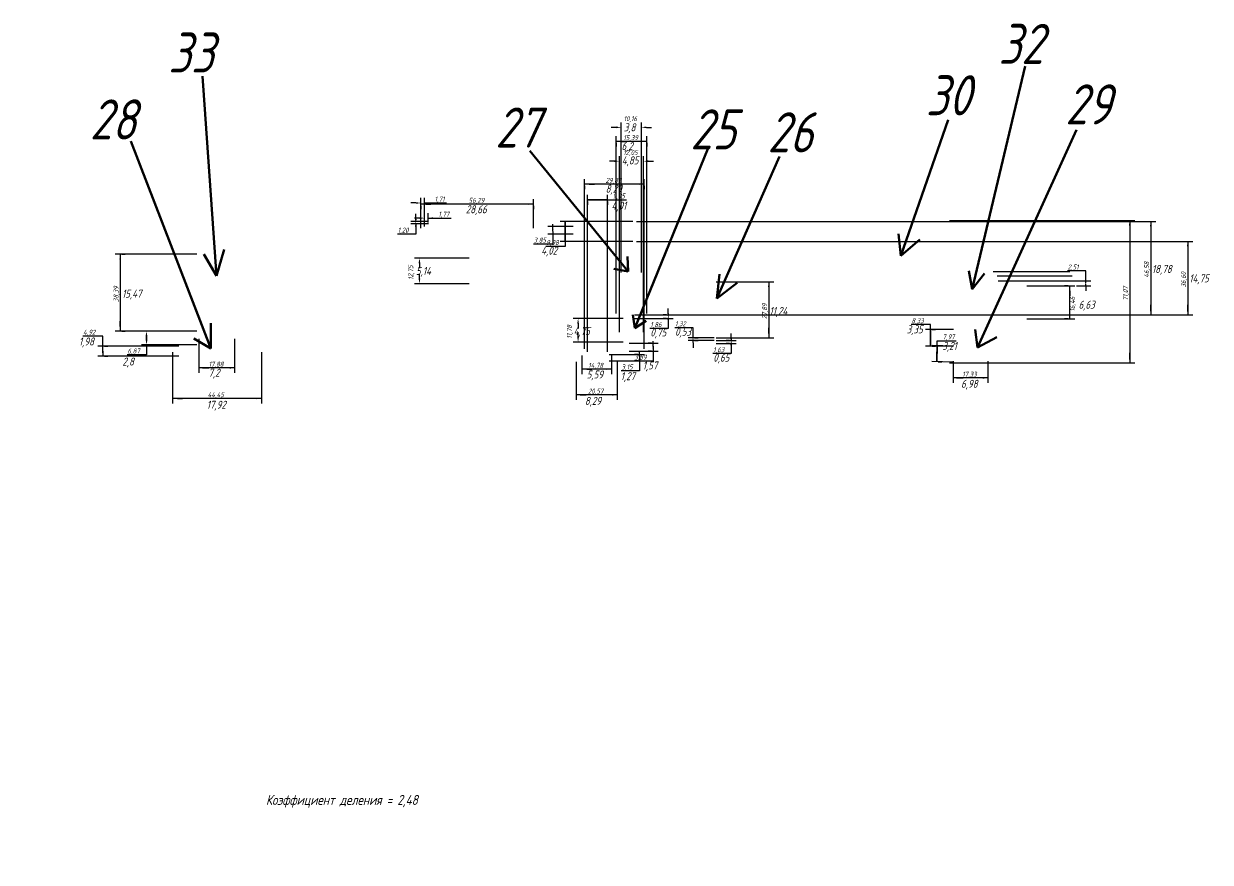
# Model space of a CAD drawing. Extents: x 0 to 593, y 0 to 419.
import ezdxf

# ---------------------------------------------------------------- set-up
doc = ezdxf.new("R2010")
doc.units = 0
doc.layers.get('0').update_dxf_attribs({"linetype": 'CONTINUOUS'})
doc.layers.get('DEFPOINTS').update_dxf_attribs({"linetype": 'CONTINUOUS'})
doc.layers.add('Слой1', color=1, linetype='CONTINUOUS', lineweight=50)
doc.layers.add('Слой2', color=82, linetype='CONTINUOUS', lineweight=50)
doc.styles.add('GOST', font='Gost.shx', dxfattribs={"oblique": 15})
doc.dimstyles.new('GOST', dxfattribs={"dimtxt": 2.5, "dimasz": 2.5, "dimexe": 2.5, "dimexo": 0.868, "dimgap": 0.1, "dimtad": 1, "dimzin": 0, "dimdsep": 46, "dimtxsty": 'GOST', "dimcen": 0.09, "dimadec": 0, "dimazin": 0, "dimtfac": 1, "dimtdec": 4, "dimtofl": 0, "dimtmove": 0, "dimatfit": 3, "dimfxl": 1, "dimtolj": 1, "dimtzin": 0, "dimlwd": -1, "dimlwe": -1, "dimarcsym": 0})

# ---------------------------------------------------------------- blocks, each defined once
blk = doc.blocks.new('_CLOSEDFILLED')
at = {"color": 0, "lineweight": -2}
blk.add_line((-1, 0), (-2, 0), dxfattribs=at)
blk.add_solid([(-1, 0.17), (0, 0), (-1, 0.17), (-1, -0.17)], dxfattribs=at)
blk = doc.blocks.new('sgCLOSEDFILEDLINE')
at = {"color": 0}
blk.add_line((0, -0.33), (0, -1), dxfattribs=at)
blk = doc.blocks.new('*D6')
at = {"color": 0}
for p, q in [((275.98, 249.89), (275.98, 230.93)), ((296.55, 249.89), (296.55, 230.93)), ((296.55, 233.43), (275.98, 233.43)), ((275.98, 233.43), (275.98, 233.43))]:
    blk.add_line(p, q, dxfattribs=at)
at = {"layer": 'DEFPOINTS', "color": 0}
for p in [(275.98, 250.76), (296.55, 250.76)]:
    blk.add_point(p, dxfattribs=at)
at = {"color": 0, "xscale": 2.5, "yscale": 2.5, "zscale": 2.5, "rotation": 180}
blk.add_blockref('_CLOSEDFILLED', (275.98, 233.43), dxfattribs=at)
at = {"color": 0, "xscale": 2.5, "yscale": 2.5, "zscale": 2.5}
for name, p in [('sgCLOSEDFILEDLINE', (275.98, 233.43)), ('_CLOSEDFILLED', (296.55, 233.43)), ('sgCLOSEDFILEDLINE', (296.55, 233.43))]:
    blk.add_blockref(name, p, dxfattribs=at)
at = {"color": 0, "style": 'GOST', "oblique": 15}
blk.add_text('20,57', height=2.5, dxfattribs=at).set_placement((281.93, 234.02))
blk = doc.blocks.new('*D7')
at = {"color": 0}
for p, q in [((292.44, 253.56), (310.15, 253.56)), ((292.44, 250.41), (310.15, 250.41)), ((307.65, 253.56), (307.65, 253.56)), ((307.65, 250.41), (307.65, 245.41)), ((307.65, 250.41), (307.65, 250.41)), ((307.65, 245.41), (298.5, 245.41))]:
    blk.add_line(p, q, dxfattribs=at)
at = {"layer": 'DEFPOINTS', "color": 0}
for p in [(291.58, 253.56), (291.58, 250.41)]:
    blk.add_point(p, dxfattribs=at)
at = {"color": 0, "xscale": 2.5, "yscale": 2.5, "zscale": 2.5}
for name, p, rotation in [('_CLOSEDFILLED', (307.65, 250.41), 270), ('sgCLOSEDFILEDLINE', (307.65, 253.56), 270), ('sgCLOSEDFILEDLINE', (307.65, 250.41), 270), ('_CLOSEDFILLED', (307.65, 253.56), 90)]:
    blk.add_blockref(name, p, dxfattribs=dict(at, rotation=rotation))
at = {"color": 0, "style": 'GOST', "oblique": 15}
blk.add_text('3,15', height=2.5, dxfattribs=at).set_placement((298.63, 246.1))
blk = doc.blocks.new('*D9')
at = {"color": 0}
for p, q in [((278.85, 253.02), (278.85, 243.82)), ((293.63, 253.02), (293.63, 243.82)), ((293.63, 246.32), (278.85, 246.32)), ((278.85, 246.32), (278.85, 246.32))]:
    blk.add_line(p, q, dxfattribs=at)
at = {"layer": 'DEFPOINTS', "color": 0}
for p in [(278.85, 253.89), (293.63, 253.89)]:
    blk.add_point(p, dxfattribs=at)
at = {"color": 0, "xscale": 2.5, "yscale": 2.5, "zscale": 2.5, "rotation": 180}
blk.add_blockref('_CLOSEDFILLED', (278.85, 246.32), dxfattribs=at)
at = {"color": 0, "xscale": 2.5, "yscale": 2.5, "zscale": 2.5}
for name, p in [('sgCLOSEDFILEDLINE', (278.85, 246.32)), ('_CLOSEDFILLED', (293.63, 246.32)), ('sgCLOSEDFILEDLINE', (293.63, 246.32))]:
    blk.add_blockref(name, p, dxfattribs=at)
at = {"color": 0, "style": 'GOST', "oblique": 15}
blk.add_text('14,78', height=2.5, dxfattribs=at).set_placement((282.03, 246.91))
blk = doc.blocks.new('*D10')
at = {"color": 0}
for p, q in [((281.64, 254.89), (281.64, 333.31)), ((291.59, 254.89), (291.59, 333.31)), ((291.59, 330.81), (281.64, 330.81)), ((281.64, 330.81), (291.59, 330.81)), ((291.59, 330.81), (301.1, 330.81))]:
    blk.add_line(p, q, dxfattribs=at)
at = {"layer": 'DEFPOINTS', "color": 0}
for p in [(281.64, 254.02), (291.59, 254.02)]:
    blk.add_point(p, dxfattribs=at)
at = {"color": 0, "xscale": 2.5, "yscale": 2.5, "zscale": 2.5, "rotation": 180}
blk.add_blockref('_CLOSEDFILLED', (281.64, 330.81), dxfattribs=at)
at = {"color": 0, "xscale": 2.5, "yscale": 2.5, "zscale": 2.5}
for name, p in [('sgCLOSEDFILEDLINE', (281.64, 330.81)), ('_CLOSEDFILLED', (291.59, 330.81)), ('sgCLOSEDFILEDLINE', (291.59, 330.81))]:
    blk.add_blockref(name, p, dxfattribs=at)
at = {"color": 0, "style": 'GOST', "oblique": 15}
blk.add_text('9,95', height=2.5, dxfattribs=at).set_placement((294.19, 331.5))
blk = doc.blocks.new('*D12')
at = {"color": 0}
for p, q in [((280.1, 256.4), (280.1, 341.18)), ((309.98, 338.68), (280.1, 338.68)), ((280.1, 338.68), (280.1, 338.68)), ((309.98, 256.4), (309.98, 341.18))]:
    blk.add_line(p, q, dxfattribs=at)
at = {"layer": 'DEFPOINTS', "color": 0}
for p in [(280.1, 255.53), (309.98, 255.53)]:
    blk.add_point(p, dxfattribs=at)
at = {"color": 0, "xscale": 2.5, "yscale": 2.5, "zscale": 2.5, "rotation": 180}
blk.add_blockref('_CLOSEDFILLED', (280.1, 338.68), dxfattribs=at)
at = {"color": 0, "xscale": 2.5, "yscale": 2.5, "zscale": 2.5}
for name, p in [('_CLOSEDFILLED', (309.98, 338.68)), ('sgCLOSEDFILEDLINE', (280.1, 338.68)), ('sgCLOSEDFILEDLINE', (309.98, 338.68))]:
    blk.add_blockref(name, p, dxfattribs=at)
at = {"color": 0, "style": 'GOST', "oblique": 15}
blk.add_text('29,88', height=2.5, dxfattribs=at).set_placement((290.7, 339.27))
blk = doc.blocks.new('*D13')
at = {"color": 0}
for p, q in [((302.52, 259.19), (317, 259.19)), ((302.52, 255.3), (317, 255.3)), ((314.5, 259.19), (314.5, 259.19)), ((314.5, 255.3), (314.5, 250.3)), ((314.5, 255.3), (314.5, 255.3)), ((314.5, 250.3), (304.84, 250.3))]:
    blk.add_line(p, q, dxfattribs=at)
at = {"layer": 'DEFPOINTS', "color": 0}
for p in [(301.65, 259.19), (301.65, 255.3)]:
    blk.add_point(p, dxfattribs=at)
at = {"color": 0, "xscale": 2.5, "yscale": 2.5, "zscale": 2.5}
for name, p, rotation in [('sgCLOSEDFILEDLINE', (314.5, 259.19), 270), ('sgCLOSEDFILEDLINE', (314.5, 255.3), 270), ('_CLOSEDFILLED', (314.5, 255.3), 270), ('_CLOSEDFILLED', (314.5, 259.19), 90)]:
    blk.add_blockref(name, p, dxfattribs=dict(at, rotation=rotation))
at = {"color": 0, "style": 'GOST', "oblique": 15}
blk.add_text('3,89', height=2.5, dxfattribs=at).set_placement((304.97, 250.99))
blk = doc.blocks.new('*D14')
at = {"color": 0}
for p, q in [((297.58, 264.65), (297.58, 352.61)), ((297.58, 350.11), (297.58, 350.11)), ((309.63, 264.65), (309.63, 352.61)), ((309.63, 350.11), (309.63, 350.11))]:
    blk.add_line(p, q, dxfattribs=at)
at = {"layer": 'DEFPOINTS', "color": 0}
for p in [(297.58, 263.78), (309.63, 263.78)]:
    blk.add_point(p, dxfattribs=at)
at = {"color": 0, "xscale": 2.5, "yscale": 2.5, "zscale": 2.5}
blk.add_blockref('_CLOSEDFILLED', (297.58, 350.11), dxfattribs=at)
at = {"color": 0, "xscale": 2.5, "yscale": 2.5, "zscale": 2.5, "rotation": 180}
for name, p in [('sgCLOSEDFILEDLINE', (297.58, 350.11)), ('sgCLOSEDFILEDLINE', (309.63, 350.11)), ('_CLOSEDFILLED', (309.63, 350.11))]:
    blk.add_blockref(name, p, dxfattribs=at)
at = {"color": 0, "style": 'GOST', "oblique": 15}
blk.add_text('12,05', height=2.5, dxfattribs=at).set_placement((299.52, 353.2))
blk = doc.blocks.new('*D15')
at = {"color": 0}
for p, q in [((305.21, 273.42), (324.51, 273.42)), ((322.01, 273.42), (322.01, 273.42)), ((305.21, 271.56), (324.51, 271.56)), ((322.01, 271.56), (322.01, 266.56)), ((322.01, 271.56), (322.01, 271.56)), ((322.01, 266.56), (312.86, 266.56))]:
    blk.add_line(p, q, dxfattribs=at)
at = {"layer": 'DEFPOINTS', "color": 0}
for p in [(304.35, 273.42), (304.35, 271.56)]:
    blk.add_point(p, dxfattribs=at)
at = {"color": 0, "xscale": 2.5, "yscale": 2.5, "zscale": 2.5}
for name, p, rotation in [('sgCLOSEDFILEDLINE', (322.01, 273.42), 270), ('_CLOSEDFILLED', (322.01, 271.56), 270), ('_CLOSEDFILLED', (322.01, 273.42), 90), ('sgCLOSEDFILEDLINE', (322.01, 271.56), 270)]:
    blk.add_blockref(name, p, dxfattribs=dict(at, rotation=rotation))
at = {"color": 0, "style": 'GOST', "oblique": 15}
blk.add_text('1,86', height=2.5, dxfattribs=at).set_placement((312.99, 267.25))
blk = doc.blocks.new('*D16')
at = {"color": 0}
for p, q in [((295.95, 274.06), (295.95, 362.52)), ((311.34, 274.06), (311.34, 362.52)), ((311.34, 360.02), (295.95, 360.02)), ((295.95, 360.02), (295.95, 360.02))]:
    blk.add_line(p, q, dxfattribs=at)
at = {"layer": 'DEFPOINTS', "color": 0}
for p in [(295.95, 273.19), (311.34, 273.19)]:
    blk.add_point(p, dxfattribs=at)
at = {"color": 0, "xscale": 2.5, "yscale": 2.5, "zscale": 2.5, "rotation": 180}
blk.add_blockref('_CLOSEDFILLED', (295.95, 360.02), dxfattribs=at)
at = {"color": 0, "xscale": 2.5, "yscale": 2.5, "zscale": 2.5}
for name, p in [('sgCLOSEDFILEDLINE', (295.95, 360.02)), ('_CLOSEDFILLED', (311.34, 360.02)), ('sgCLOSEDFILEDLINE', (311.34, 360.02))]:
    blk.add_blockref(name, p, dxfattribs=at)
at = {"color": 0, "style": 'GOST', "oblique": 15}
blk.add_text('15,39', height=2.5, dxfattribs=at).set_placement((299.55, 360.61))
blk = doc.blocks.new('*D17')
at = {"color": 0}
for p, q in [((462.57, 320.42), (555.04, 320.42)), ((552.54, 320.42), (552.54, 249.36)), ((462.57, 249.36), (555.04, 249.36)), ((552.54, 249.36), (552.54, 249.36))]:
    blk.add_line(p, q, dxfattribs=at)
at = {"layer": 'DEFPOINTS', "color": 0}
for p in [(461.7, 320.42), (461.7, 249.36)]:
    blk.add_point(p, dxfattribs=at)
at = {"color": 0, "xscale": 2.5, "yscale": 2.5, "zscale": 2.5}
for name, p, rotation in [('_CLOSEDFILLED', (552.54, 320.42), 90), ('sgCLOSEDFILEDLINE', (552.54, 320.42), 90), ('_CLOSEDFILLED', (552.54, 249.36), -90), ('sgCLOSEDFILEDLINE', (552.54, 249.36), 90)]:
    blk.add_blockref(name, p, dxfattribs=dict(at, rotation=rotation))
at = {"color": 0, "style": 'GOST', "oblique": 15}
blk.add_text('71,07', height=2.5, rotation=90, dxfattribs=at).set_placement((551.69, 280.45))
blk = doc.blocks.new('*D19')
at = {"color": 0}
for p, q in [((299.48, 271.52), (274.45, 271.52)), ((276.95, 271.52), (276.95, 271.52)), ((299.48, 259.74), (274.45, 259.74)), ((276.95, 259.74), (276.95, 259.74))]:
    blk.add_line(p, q, dxfattribs=at)
at = {"layer": 'DEFPOINTS', "color": 0}
for p in [(300.34, 271.52), (300.34, 259.74)]:
    blk.add_point(p, dxfattribs=at)
at = {"color": 0, "xscale": 2.5, "yscale": 2.5, "zscale": 2.5}
for name, p, rotation in [('sgCLOSEDFILEDLINE', (276.95, 271.52), 270), ('_CLOSEDFILLED', (276.95, 271.52), 90), ('_CLOSEDFILLED', (276.95, 259.74), 270), ('sgCLOSEDFILEDLINE', (276.95, 259.74), 270)]:
    blk.add_blockref(name, p, dxfattribs=dict(at, rotation=rotation))
at = {"color": 0, "style": 'GOST', "oblique": 15}
blk.add_text('11,78', height=2.5, rotation=90, dxfattribs=at).set_placement((273.86, 261.44))
blk = doc.blocks.new('*D20')
at = {"color": 0}
for p, q in [((298.45, 294.44), (298.45, 369.51)), ((308.61, 294.44), (308.61, 369.51)), ((298.45, 367.01), (298.45, 367.01)), ((308.61, 367.01), (308.61, 367.01))]:
    blk.add_line(p, q, dxfattribs=at)
at = {"layer": 'DEFPOINTS', "color": 0}
for p in [(298.45, 293.57), (308.61, 293.57)]:
    blk.add_point(p, dxfattribs=at)
at = {"color": 0, "xscale": 2.5, "yscale": 2.5, "zscale": 2.5, "rotation": 180}
for name, p in [('sgCLOSEDFILEDLINE', (298.45, 367.01)), ('sgCLOSEDFILEDLINE', (308.61, 367.01)), ('_CLOSEDFILLED', (308.61, 367.01))]:
    blk.add_blockref(name, p, dxfattribs=at)
at = {"color": 0, "xscale": 2.5, "yscale": 2.5, "zscale": 2.5}
blk.add_blockref('_CLOSEDFILLED', (298.45, 367.01), dxfattribs=at)
at = {"color": 0, "style": 'GOST', "oblique": 15}
blk.add_text('10,16', height=2.5, dxfattribs=at).set_placement((299.7, 370.1))
blk = doc.blocks.new('*D22')
at = {"color": 0}
for p, q in [((306.08, 320), (565.57, 320)), ((563.07, 320), (563.07, 273.42)), ((306.08, 273.42), (565.57, 273.42)), ((563.07, 273.42), (563.07, 273.42))]:
    blk.add_line(p, q, dxfattribs=at)
at = {"layer": 'DEFPOINTS', "color": 0}
for p in [(305.21, 320), (305.21, 273.42)]:
    blk.add_point(p, dxfattribs=at)
at = {"color": 0, "xscale": 2.5, "yscale": 2.5, "zscale": 2.5}
for name, p, rotation in [('_CLOSEDFILLED', (563.07, 320), 90), ('sgCLOSEDFILEDLINE', (563.07, 320), 90), ('_CLOSEDFILLED', (563.07, 273.42), -90), ('sgCLOSEDFILEDLINE', (563.07, 273.42), 90)]:
    blk.add_blockref(name, p, dxfattribs=dict(at, rotation=rotation))
at = {"color": 0, "style": 'GOST', "oblique": 15}
blk.add_text('46,58', height=2.5, rotation=90, dxfattribs=at).set_placement((562.22, 291.89))
blk = doc.blocks.new('*D23')
at = {"color": 0}
for p, q in [((306.08, 310.02), (584.01, 310.02)), ((581.51, 310.02), (581.51, 273.42)), ((306.08, 273.42), (584.01, 273.42)), ((581.51, 273.42), (581.51, 273.42))]:
    blk.add_line(p, q, dxfattribs=at)
at = {"layer": 'DEFPOINTS', "color": 0}
for p in [(305.21, 310.02), (305.21, 273.42)]:
    blk.add_point(p, dxfattribs=at)
at = {"color": 0, "xscale": 2.5, "yscale": 2.5, "zscale": 2.5}
for name, p, rotation in [('_CLOSEDFILLED', (581.51, 310.02), 90), ('sgCLOSEDFILEDLINE', (581.51, 310.02), 90), ('_CLOSEDFILLED', (581.51, 273.42), -90), ('sgCLOSEDFILEDLINE', (581.51, 273.42), 90)]:
    blk.add_blockref(name, p, dxfattribs=dict(at, rotation=rotation))
at = {"color": 0, "style": 'GOST', "oblique": 15}
blk.add_text('36,60', height=2.5, rotation=90, dxfattribs=at).set_placement((580.66, 287.03))
blk = doc.blocks.new('*D25')
at = {"color": 0}
for p, q in [((345.88, 260.64), (355.95, 260.64)), ((345.88, 259.01), (355.95, 259.01)), ((353.45, 260.64), (353.45, 260.64)), ((353.45, 259.01), (353.45, 254.01)), ((353.45, 259.01), (353.45, 259.01)), ((353.45, 254.01), (344.3, 254.01))]:
    blk.add_line(p, q, dxfattribs=at)
at = {"layer": 'DEFPOINTS', "color": 0}
for p in [(345.01, 260.64), (345.01, 259.01)]:
    blk.add_point(p, dxfattribs=at)
at = {"color": 0, "xscale": 2.5, "yscale": 2.5, "zscale": 2.5}
for name, p, rotation in [('_CLOSEDFILLED', (353.45, 259.01), 270), ('sgCLOSEDFILEDLINE', (353.45, 260.64), 270), ('sgCLOSEDFILEDLINE', (353.45, 259.01), 270), ('_CLOSEDFILLED', (353.45, 260.64), 90)]:
    blk.add_blockref(name, p, dxfattribs=dict(at, rotation=rotation))
at = {"color": 0, "style": 'GOST', "oblique": 15}
blk.add_text('1,63', height=2.5, dxfattribs=at).set_placement((344.43, 254.7))
blk = doc.blocks.new('*D26')
at = {"color": 0}
for p, q in [((334.37, 266.96), (325.22, 266.96)), ((334.37, 261.96), (334.37, 266.96)), ((345.01, 261.96), (331.87, 261.96)), ((334.37, 261.96), (334.37, 261.96)), ((345.01, 260.64), (331.87, 260.64)), ((334.37, 260.64), (334.37, 260.64))]:
    blk.add_line(p, q, dxfattribs=at)
at = {"layer": 'DEFPOINTS', "color": 0}
for p in [(345.88, 261.96), (345.88, 260.64)]:
    blk.add_point(p, dxfattribs=at)
at = {"color": 0, "xscale": 2.5, "yscale": 2.5, "zscale": 2.5}
for name, p, rotation in [('_CLOSEDFILLED', (334.37, 260.64), -90), ('_CLOSEDFILLED', (334.37, 261.96), 90), ('sgCLOSEDFILEDLINE', (334.37, 261.96), 90), ('sgCLOSEDFILEDLINE', (334.37, 260.64), 90)]:
    blk.add_blockref(name, p, dxfattribs=dict(at, rotation=rotation))
at = {"color": 0, "style": 'GOST', "oblique": 15}
blk.add_text('1,32', height=2.5, dxfattribs=at).set_placement((325.35, 267.65))
blk = doc.blocks.new('*D27')
at = {"color": 0}
for p, q in [((345.88, 289.84), (374.75, 289.84)), ((372.25, 289.84), (372.25, 261.96)), ((345.88, 261.96), (374.75, 261.96)), ((372.25, 261.96), (372.25, 261.96))]:
    blk.add_line(p, q, dxfattribs=at)
at = {"layer": 'DEFPOINTS', "color": 0}
for p in [(345.01, 289.84), (345.01, 261.96)]:
    blk.add_point(p, dxfattribs=at)
at = {"color": 0, "xscale": 2.5, "yscale": 2.5, "zscale": 2.5}
for name, p, rotation in [('_CLOSEDFILLED', (372.25, 289.84), 90), ('sgCLOSEDFILEDLINE', (372.25, 289.84), 90), ('_CLOSEDFILLED', (372.25, 261.96), -90), ('sgCLOSEDFILEDLINE', (372.25, 261.96), 90)]:
    blk.add_blockref(name, p, dxfattribs=dict(at, rotation=rotation))
at = {"color": 0, "style": 'GOST', "oblique": 15}
blk.add_text('27,89', height=2.5, rotation=90, dxfattribs=at).set_placement((371.4, 271.2))
blk = doc.blocks.new('*D29')
at = {"color": 0}
for p, q in [((304.35, 320), (268.05, 320)), ((270.55, 310.02), (270.55, 320)), ((270.55, 320), (270.55, 310.02)), ((304.35, 310.02), (268.05, 310.02)), ((270.55, 310.02), (270.55, 307.52)), ((270.55, 307.52), (260.88, 307.52))]:
    blk.add_line(p, q, dxfattribs=at)
at = {"layer": 'DEFPOINTS', "color": 0}
for p in [(305.21, 320), (305.21, 310.02)]:
    blk.add_point(p, dxfattribs=at)
at = {"color": 0, "xscale": 2.5, "yscale": 2.5, "zscale": 2.5}
for name, p, rotation in [('sgCLOSEDFILEDLINE', (270.55, 320), 270), ('_CLOSEDFILLED', (270.55, 320), 90), ('_CLOSEDFILLED', (270.55, 310.02), 270), ('sgCLOSEDFILEDLINE', (270.55, 310.02), 270)]:
    blk.add_blockref(name, p, dxfattribs=dict(at, rotation=rotation))
at = {"color": 0, "style": 'GOST', "oblique": 15}
blk.add_text('9,98', height=2.5, dxfattribs=at).set_placement((261.01, 308.21))
blk = doc.blocks.new('*D31')
at = {"color": 0}
for p, q in [((222.53, 301.67), (195.2, 301.67)), ((197.7, 301.67), (197.7, 301.67)), ((222.53, 288.92), (195.2, 288.92)), ((197.7, 288.92), (197.7, 288.92))]:
    blk.add_line(p, q, dxfattribs=at)
at = {"layer": 'DEFPOINTS', "color": 0}
for p in [(223.4, 301.67), (223.4, 288.92)]:
    blk.add_point(p, dxfattribs=at)
at = {"color": 0, "xscale": 2.5, "yscale": 2.5, "zscale": 2.5}
for name, p, rotation in [('sgCLOSEDFILEDLINE', (197.7, 301.67), 270), ('_CLOSEDFILLED', (197.7, 301.67), 90), ('_CLOSEDFILLED', (197.7, 288.92), 270), ('sgCLOSEDFILEDLINE', (197.7, 288.92), 270)]:
    blk.add_blockref(name, p, dxfattribs=dict(at, rotation=rotation))
at = {"color": 0, "style": 'GOST', "oblique": 15}
blk.add_text('12,75', height=2.5, rotation=90, dxfattribs=at).set_placement((194.61, 290.85))
blk = doc.blocks.new('*D33')
at = {"color": 0}
for p, q in [((74.4, 254.75), (74.4, 229.16)), ((118.84, 254.75), (118.84, 229.16)), ((118.84, 231.66), (74.4, 231.66)), ((74.4, 231.66), (74.4, 231.66))]:
    blk.add_line(p, q, dxfattribs=at)
at = {"layer": 'DEFPOINTS', "color": 0}
for p in [(74.4, 255.62), (118.84, 255.62)]:
    blk.add_point(p, dxfattribs=at)
at = {"color": 0, "xscale": 2.5, "yscale": 2.5, "zscale": 2.5, "rotation": 180}
blk.add_blockref('_CLOSEDFILLED', (74.4, 231.66), dxfattribs=at)
at = {"color": 0, "xscale": 2.5, "yscale": 2.5, "zscale": 2.5}
for name, p in [('_CLOSEDFILLED', (118.84, 231.66)), ('sgCLOSEDFILEDLINE', (74.4, 231.66)), ('sgCLOSEDFILEDLINE', (118.84, 231.66))]:
    blk.add_blockref(name, p, dxfattribs=at)
at = {"color": 0, "style": 'GOST', "oblique": 15}
blk.add_text('44,45', height=2.5, dxfattribs=at).set_placement((91.91, 232.25))
blk = doc.blocks.new('*D34')
at = {"color": 0}
for p, q in [((39.45, 262.74), (29.54, 262.74)), ((39.45, 257.74), (39.45, 262.74)), ((77.55, 257.74), (36.95, 257.74)), ((39.45, 257.74), (39.45, 257.74)), ((77.55, 252.81), (36.95, 252.81)), ((39.45, 252.81), (39.45, 252.81))]:
    blk.add_line(p, q, dxfattribs=at)
at = {"layer": 'DEFPOINTS', "color": 0}
for p in [(78.42, 257.74), (78.42, 252.81)]:
    blk.add_point(p, dxfattribs=at)
at = {"color": 0, "xscale": 2.5, "yscale": 2.5, "zscale": 2.5}
for name, p, rotation in [('_CLOSEDFILLED', (39.45, 252.81), -90), ('_CLOSEDFILLED', (39.45, 257.74), 90), ('sgCLOSEDFILEDLINE', (39.45, 257.74), 90), ('sgCLOSEDFILEDLINE', (39.45, 252.81), 90)]:
    blk.add_blockref(name, p, dxfattribs=dict(at, rotation=rotation))
at = {"color": 0, "style": 'GOST', "oblique": 15}
blk.add_text('4,92', height=2.5, dxfattribs=at).set_placement((29.67, 263.43))
blk = doc.blocks.new('*D35')
at = {"color": 0}
for p, q in [((87.49, 261.4), (87.49, 244.38)), ((105.37, 261.4), (105.37, 244.38)), ((105.37, 246.88), (87.49, 246.88)), ((87.49, 246.88), (87.49, 246.88))]:
    blk.add_line(p, q, dxfattribs=at)
at = {"layer": 'DEFPOINTS', "color": 0}
for p in [(87.49, 262.27), (105.37, 262.27)]:
    blk.add_point(p, dxfattribs=at)
at = {"color": 0, "xscale": 2.5, "yscale": 2.5, "zscale": 2.5, "rotation": 180}
blk.add_blockref('_CLOSEDFILLED', (87.49, 246.88), dxfattribs=at)
at = {"color": 0, "xscale": 2.5, "yscale": 2.5, "zscale": 2.5}
for name, p in [('sgCLOSEDFILEDLINE', (87.49, 246.88)), ('_CLOSEDFILLED', (105.37, 246.88)), ('sgCLOSEDFILEDLINE', (105.37, 246.88))]:
    blk.add_blockref(name, p, dxfattribs=at)
at = {"color": 0, "style": 'GOST', "oblique": 15}
blk.add_text('17,88', height=2.5, dxfattribs=at).set_placement((92.34, 247.48))
blk = doc.blocks.new('*D36')
at = {"color": 0}
for p, q in [((86.49, 265.25), (58.85, 265.25)), ((61.35, 265.25), (61.35, 265.25)), ((86.49, 258.38), (58.85, 258.38)), ((61.35, 258.38), (61.35, 253.38)), ((61.35, 258.38), (61.35, 258.38)), ((61.35, 253.38), (51.69, 253.38))]:
    blk.add_line(p, q, dxfattribs=at)
at = {"layer": 'DEFPOINTS', "color": 0}
for p in [(87.36, 265.25), (87.36, 258.38)]:
    blk.add_point(p, dxfattribs=at)
at = {"color": 0, "xscale": 2.5, "yscale": 2.5, "zscale": 2.5}
for name, p, rotation in [('sgCLOSEDFILEDLINE', (61.35, 265.25), 270), ('_CLOSEDFILLED', (61.35, 265.25), 90), ('_CLOSEDFILLED', (61.35, 258.38), 270), ('sgCLOSEDFILEDLINE', (61.35, 258.38), 270)]:
    blk.add_blockref(name, p, dxfattribs=dict(at, rotation=rotation))
at = {"color": 0, "style": 'GOST', "oblique": 15}
blk.add_text('6,87', height=2.5, dxfattribs=at).set_placement((51.83, 254.07))
blk = doc.blocks.new('*D37')
at = {"color": 0}
for p, q in [((86.49, 303.64), (45.72, 303.64)), ((48.22, 303.64), (48.22, 265.25)), ((86.49, 265.25), (45.72, 265.25)), ((48.22, 265.25), (48.22, 265.25))]:
    blk.add_line(p, q, dxfattribs=at)
at = {"layer": 'DEFPOINTS', "color": 0}
for p in [(87.36, 303.64), (87.36, 265.25)]:
    blk.add_point(p, dxfattribs=at)
at = {"color": 0, "xscale": 2.5, "yscale": 2.5, "zscale": 2.5}
for name, p, rotation in [('_CLOSEDFILLED', (48.22, 303.64), 90), ('sgCLOSEDFILEDLINE', (48.22, 303.64), 90), ('_CLOSEDFILLED', (48.22, 265.25), -90), ('sgCLOSEDFILEDLINE', (48.22, 265.25), 90)]:
    blk.add_blockref(name, p, dxfattribs=dict(at, rotation=rotation))
at = {"color": 0, "style": 'GOST', "oblique": 15}
blk.add_text('38,39', height=2.5, rotation=90, dxfattribs=at).set_placement((47.37, 279.75))
blk = doc.blocks.new('*D38')
at = {"color": 0}
for p, q in [((198.44, 316.7), (198.44, 331.21)), ((254.72, 328.71), (198.44, 328.71)), ((198.44, 328.71), (198.44, 328.71)), ((254.72, 316.7), (254.72, 331.21))]:
    blk.add_line(p, q, dxfattribs=at)
at = {"layer": 'DEFPOINTS', "color": 0}
for p in [(198.44, 315.83), (254.72, 315.83)]:
    blk.add_point(p, dxfattribs=at)
at = {"color": 0, "xscale": 2.5, "yscale": 2.5, "zscale": 2.5, "rotation": 180}
blk.add_blockref('_CLOSEDFILLED', (198.44, 328.71), dxfattribs=at)
at = {"color": 0, "xscale": 2.5, "yscale": 2.5, "zscale": 2.5}
for name, p in [('sgCLOSEDFILEDLINE', (198.44, 328.71)), ('_CLOSEDFILLED', (254.72, 328.71)), ('sgCLOSEDFILEDLINE', (254.72, 328.71))]:
    blk.add_blockref(name, p, dxfattribs=at)
at = {"color": 0, "style": 'GOST', "oblique": 15}
blk.add_text('56,29', height=2.5, dxfattribs=at).set_placement((222.24, 329.31))
blk = doc.blocks.new('*D39')
at = {"color": 0}
for p, q in [((464.58, 257.68), (453.86, 258.02)), ((456.36, 257.94), (456.11, 249.98)), ((456.11, 249.98), (456.36, 257.94)), ((456.36, 257.94), (456.43, 260.44)), ((456.43, 260.44), (465.83, 260.44)), ((464.33, 249.72), (453.61, 250.06))]:
    blk.add_line(p, q, dxfattribs=at)
at = {"layer": 'DEFPOINTS', "color": 0}
for p in [(465.45, 257.66), (465.2, 249.7)]:
    blk.add_point(p, dxfattribs=at)
at = {"color": 0, "xscale": 2.5, "yscale": 2.5, "zscale": 2.5}
for name, p, rotation in [('_CLOSEDFILLED', (456.11, 249.98), 268.210089391763), ('_CLOSEDFILLED', (456.36, 257.94), 88.2100893917628), ('sgCLOSEDFILEDLINE', (456.36, 257.94), 88.2100893917628), ('sgCLOSEDFILEDLINE', (456.11, 249.98), 88.2100893917628)]:
    blk.add_blockref(name, p, dxfattribs=dict(at, rotation=rotation))
at = {"color": 0, "style": 'GOST', "oblique": 15}
blk.add_text('7,97', height=2.5, dxfattribs=at).set_placement((459.03, 261.13))
blk = doc.blocks.new('*D40')
at = {"color": 0}
for p, q in [((464.28, 250.16), (464.28, 239.36)), ((481.62, 250.16), (481.62, 239.36)), ((481.62, 241.86), (464.28, 241.86)), ((464.28, 241.86), (464.28, 241.86))]:
    blk.add_line(p, q, dxfattribs=at)
at = {"layer": 'DEFPOINTS', "color": 0}
for p in [(464.28, 251.02), (481.62, 251.02)]:
    blk.add_point(p, dxfattribs=at)
at = {"color": 0, "xscale": 2.5, "yscale": 2.5, "zscale": 2.5, "rotation": 180}
blk.add_blockref('_CLOSEDFILLED', (464.28, 241.86), dxfattribs=at)
at = {"color": 0, "xscale": 2.5, "yscale": 2.5, "zscale": 2.5}
for name, p in [('sgCLOSEDFILEDLINE', (464.28, 241.86)), ('_CLOSEDFILLED', (481.62, 241.86)), ('sgCLOSEDFILEDLINE', (481.62, 241.86))]:
    blk.add_blockref(name, p, dxfattribs=at)
at = {"color": 0, "style": 'GOST', "oblique": 15}
blk.add_text('17,33', height=2.5, dxfattribs=at).set_placement((468.87, 242.46))
blk = doc.blocks.new('*D42')
at = {"color": 0}
for p, q in [((452.98, 268.49), (443.33, 268.49)), ((452.98, 265.99), (452.98, 268.49)), ((464.58, 265.99), (450.48, 265.99)), ((452.98, 265.99), (452.98, 257.66)), ((452.98, 257.66), (452.98, 265.99)), ((464.58, 257.66), (450.48, 257.66))]:
    blk.add_line(p, q, dxfattribs=at)
at = {"layer": 'DEFPOINTS', "color": 0}
for p in [(465.45, 265.99), (465.45, 257.66)]:
    blk.add_point(p, dxfattribs=at)
at = {"color": 0, "xscale": 2.5, "yscale": 2.5, "zscale": 2.5}
for name, p, rotation in [('_CLOSEDFILLED', (452.98, 265.99), 90), ('_CLOSEDFILLED', (452.98, 257.66), -90), ('sgCLOSEDFILEDLINE', (452.98, 265.99), 90), ('sgCLOSEDFILEDLINE', (452.98, 257.66), 90)]:
    blk.add_blockref(name, p, dxfattribs=dict(at, rotation=rotation))
at = {"color": 0, "style": 'GOST', "oblique": 15}
blk.add_text('8,33', height=2.5, dxfattribs=at).set_placement((443.46, 269.18))
blk = doc.blocks.new('*D44')
at = {"color": 0}
for p, q in [((501.17, 287.81), (525.05, 287.81)), ((522.55, 271.36), (522.55, 287.81)), ((522.55, 287.81), (522.55, 287.81)), ((501.17, 271.36), (525.05, 271.36))]:
    blk.add_line(p, q, dxfattribs=at)
at = {"layer": 'DEFPOINTS', "color": 0}
for p in [(500.3, 287.81), (500.3, 271.36)]:
    blk.add_point(p, dxfattribs=at)
at = {"color": 0, "xscale": 2.5, "yscale": 2.5, "zscale": 2.5}
for name, p, rotation in [('sgCLOSEDFILEDLINE', (522.55, 287.81), 270), ('_CLOSEDFILLED', (522.55, 287.81), 90), ('_CLOSEDFILLED', (522.55, 271.36), 270), ('sgCLOSEDFILEDLINE', (522.55, 271.36), 270)]:
    blk.add_blockref(name, p, dxfattribs=dict(at, rotation=rotation))
at = {"color": 0, "style": 'GOST', "oblique": 15}
blk.add_text('16,46', height=2.5, rotation=90, dxfattribs=at).set_placement((525.15, 275.01))
blk = doc.blocks.new('*D48')
at = {"color": 0}
for p, q in [((274.5, 317.56), (261.76, 317.56)), ((264.26, 317.56), (264.26, 317.56)), ((264.26, 308.72), (254.61, 308.72)), ((274.5, 313.72), (261.76, 313.72)), ((264.26, 313.72), (264.26, 308.72)), ((264.26, 313.72), (264.26, 313.72))]:
    blk.add_line(p, q, dxfattribs=at)
at = {"layer": 'DEFPOINTS', "color": 0}
for p in [(275.37, 317.56), (275.37, 313.72)]:
    blk.add_point(p, dxfattribs=at)
at = {"color": 0, "xscale": 2.5, "yscale": 2.5, "zscale": 2.5}
for name, p, rotation in [('sgCLOSEDFILEDLINE', (264.26, 317.56), 270), ('_CLOSEDFILLED', (264.26, 313.72), 270), ('_CLOSEDFILLED', (264.26, 317.56), 90), ('sgCLOSEDFILEDLINE', (264.26, 313.72), 270)]:
    blk.add_blockref(name, p, dxfattribs=dict(at, rotation=rotation))
at = {"color": 0, "style": 'GOST', "oblique": 15}
blk.add_text('3,85', height=2.5, dxfattribs=at).set_placement((254.74, 309.41))
blk = doc.blocks.new('*D49')
at = {"color": 0}
for p, q in [((198.44, 317.56), (198.44, 331.73)), ((198.44, 329.23), (198.44, 329.23)), ((200.15, 317.56), (200.15, 331.73)), ((200.15, 329.23), (211.14, 329.23)), ((200.15, 329.23), (200.15, 329.23))]:
    blk.add_line(p, q, dxfattribs=at)
at = {"layer": 'DEFPOINTS', "color": 0}
for p in [(198.44, 316.7), (200.15, 316.7)]:
    blk.add_point(p, dxfattribs=at)
at = {"color": 0, "xscale": 2.5, "yscale": 2.5, "zscale": 2.5}
blk.add_blockref('_CLOSEDFILLED', (198.44, 329.23), dxfattribs=at)
at = {"color": 0, "xscale": 2.5, "yscale": 2.5, "zscale": 2.5, "rotation": 180}
for name, p in [('sgCLOSEDFILEDLINE', (198.44, 329.23)), ('sgCLOSEDFILEDLINE', (200.15, 329.23)), ('_CLOSEDFILLED', (200.15, 329.23))]:
    blk.add_blockref(name, p, dxfattribs=at)
at = {"color": 0, "style": 'GOST', "oblique": 15}
blk.add_text('1,71', height=2.5, dxfattribs=at).set_placement((205.25, 329.92))
blk = doc.blocks.new('*D51')
at = {"color": 0}
for p, q in [((200.27, 319.46), (200.27, 324.19)), ((200.27, 321.69), (200.27, 321.69)), ((202.03, 319.46), (202.03, 324.19)), ((202.03, 321.69), (213.53, 321.69)), ((202.03, 321.69), (202.03, 321.69))]:
    blk.add_line(p, q, dxfattribs=at)
at = {"layer": 'DEFPOINTS', "color": 0}
for p in [(200.27, 318.59), (202.03, 318.59)]:
    blk.add_point(p, dxfattribs=at)
at = {"color": 0, "xscale": 2.5, "yscale": 2.5, "zscale": 2.5}
blk.add_blockref('_CLOSEDFILLED', (200.27, 321.69), dxfattribs=at)
at = {"color": 0, "xscale": 2.5, "yscale": 2.5, "zscale": 2.5, "rotation": 180}
for name, p in [('sgCLOSEDFILEDLINE', (200.27, 321.69)), ('sgCLOSEDFILEDLINE', (202.03, 321.69)), ('_CLOSEDFILLED', (202.03, 321.69))]:
    blk.add_blockref(name, p, dxfattribs=at)
at = {"color": 0, "style": 'GOST', "oblique": 15}
blk.add_text('1,77', height=2.5, dxfattribs=at).set_placement((207.13, 322.39))
blk = doc.blocks.new('*D52')
at = {"color": 0}
for p, q in [((202.16, 319.93), (193.38, 319.93)), ((202.16, 318.74), (193.38, 318.74)), ((195.88, 319.93), (195.88, 319.93)), ((195.88, 318.74), (195.88, 313.74)), ((195.88, 318.74), (195.88, 318.74)), ((195.88, 313.74), (186.72, 313.74))]:
    blk.add_line(p, q, dxfattribs=at)
at = {"layer": 'DEFPOINTS', "color": 0}
for p in [(203.02, 319.93), (203.02, 318.74)]:
    blk.add_point(p, dxfattribs=at)
at = {"color": 0, "xscale": 2.5, "yscale": 2.5, "zscale": 2.5}
for name, p, rotation in [('_CLOSEDFILLED', (195.88, 318.74), 270), ('sgCLOSEDFILEDLINE', (195.88, 319.93), 270), ('sgCLOSEDFILEDLINE', (195.88, 318.74), 270), ('_CLOSEDFILLED', (195.88, 319.93), 90)]:
    blk.add_blockref(name, p, dxfattribs=dict(at, rotation=rotation))
at = {"color": 0, "style": 'GOST', "oblique": 15}
blk.add_text('1,20', height=2.5, dxfattribs=at).set_placement((186.85, 314.43))
blk = doc.blocks.new('*D59')
at = {"color": 0}
for p, q in [((530.55, 295.33), (521.39, 295.33)), ((530.55, 290.33), (530.55, 295.33)), ((525.92, 290.33), (533.05, 290.33)), ((525.92, 287.81), (533.05, 287.81)), ((530.55, 290.33), (530.55, 290.33)), ((530.55, 287.81), (530.55, 287.81))]:
    blk.add_line(p, q, dxfattribs=at)
at = {"layer": 'DEFPOINTS', "color": 0}
for p in [(525.05, 290.33), (525.05, 287.81)]:
    blk.add_point(p, dxfattribs=at)
at = {"color": 0, "xscale": 2.5, "yscale": 2.5, "zscale": 2.5}
for name, p, rotation in [('_CLOSEDFILLED', (530.55, 287.81), -90), ('_CLOSEDFILLED', (530.55, 290.33), 90), ('sgCLOSEDFILEDLINE', (530.55, 290.33), 90), ('sgCLOSEDFILEDLINE', (530.55, 287.81), 90)]:
    blk.add_blockref(name, p, dxfattribs=dict(at, rotation=rotation))
at = {"color": 0, "style": 'GOST', "oblique": 15}
blk.add_text('2,51', height=2.5, dxfattribs=at).set_placement((521.52, 296.02))

msp = doc.modelspace()

# ---------------------------------------------------------------- linework, layer by layer
for p, q in [((484.248, 295.097), (522.562, 295.097)), ((486.321, 292.857), (523.811, 292.857)), ((486.818, 290.287), (531.524, 290.287))]:
    msp.add_line(p, q)
at = {"layer": 'Слой2'}
for p, q in [((500.391, 397.629), (473.818, 286.272)), ((89.277, 392.54), (96.236, 292.889)), ((461.804, 370.746), (438.267, 302.92)), ((526.01, 365.844), (476.58, 257.096)), ((53.494, 360.176), (93.434, 256.569)), ((341.707, 356.319), (305.262, 266.727)), ((252.786, 355.349), (301.985, 295.013)), ((377.629, 352.43), (346.309, 281.566)), ((438.267, 302.92), (437.002, 313.802)), ((438.267, 302.92), (447.632, 311.018)), ((96.236, 292.889), (90.004, 303.684)), ((96.236, 292.889), (100.149, 306.08)), ((301.985, 295.013), (301.668, 302.487)), ((301.985, 295.013), (294.826, 296.267)), ((346.309, 281.566), (347.689, 293.752)), ((473.818, 286.272), (472.099, 295.378)), ((473.818, 286.272), (480.036, 294.082)), ((346.309, 281.566), (356.395, 289.298)), ((305.262, 266.727), (304.345, 273.421)), ((93.434, 256.569), (93.434, 269.145)), ((305.262, 266.727), (311.046, 270.334)), ((93.434, 256.569), (84.931, 261.479)), ((476.58, 257.096), (475.299, 265.986)), ((476.58, 257.096), (486.181, 262.19))]:
    msp.add_line(p, q, dxfattribs=at)

# ---------------------------------------------------------------- texts
at = {"layer": 'Слой1', "style": 'GOST', "oblique": 15}
for s, p in [('3,8', (299.79, 365.015)), ('6,2', (298.658, 355.606)), ('4,85', (298.782, 348.517)), ('8,29', (290.714, 334.372)), ('28,66', (220.876, 324.086)), ('4,01', (293.633, 325.88)), ('4,02', (258.527, 303.438)), ('5,14', (195.928, 293.321)), ('18,78', (563.649, 294.281)), ('14,75', (582.285, 289.605)), ('15,47', (49.112, 281.962)), ('6,63', (527.001, 276.439)), ('11,24', (372.505, 273.268)), ('4,75', (274.721, 263.292)), ('0,53', (325.429, 262.957)), ('3,35', (441.115, 264.129)), ('1,98', (27.595, 258.071)), ('0,75', (313.07, 262.563)), ('3,21', (458.945, 255.836)), ('2,8', (49.323, 248.037)), ('1,57', (309.227, 246.085)), ('0,65', (344.508, 250.006)), ('7,2', (92.281, 242.48)), ('5,59', (281.245, 241.584)), ('1,27', (298.229, 240.735)), ('6,98', (468.291, 236.933)), ('8,29', (280.314, 228.413)), ('17,92', (91.403, 226.472))]:
    msp.add_text(s, height=4, dxfattribs=at).set_placement(p)
at = {"layer": 'Слой1', "color": 1, "lineweight": 100, "style": 'GOST', "oblique": 15}
msp.add_text('Коэффициент деления = 2,48', height=5, dxfattribs=at).set_placement((121, 28.641))
at = {"layer": 'Слой2', "style": 'GOST', "oblique": 15}
for s, p in [('32', (486.949, 398.68)), ('33', (72.228, 394.366)), ('30', (450.648, 373.017)), ('29', (520.327, 368.479)), ('28', (33.001, 360.945)), ('27', (235.564, 356.916)), ('25', (333.026, 355.998)), ('26', (371.559, 354.537))]:
    msp.add_text(s, height=20, dxfattribs=at).set_placement(p)

# ---------------------------------------------------------------- dimensions: what is measured, and where the dimension line sits
for p1, p2, distance, override, picture in [((298.453, 293.572), (308.613, 293.572), 75.94, {"dimtxt": 2.5, "dimasz": 2.5, "dimexe": 2.5, "dimexo": 0.868, "dimgap": 0.1, "dimtad": 1, "dimtoh": 0, "dimdec": 2, "dimlfac": 1, "dimsah": 1, "dimclrt": 0, "dimtix": 0}, '*D20'), ((295.947, 273.188), (311.339, 273.188), 89.335, {"dimtxt": 2.5, "dimasz": 2.5, "dimexe": 2.5, "dimexo": 0.868, "dimgap": 0.1, "dimtad": 1, "dimtoh": 0, "dimdec": 2, "dimlfac": 1, "dimsah": 1, "dimclrt": 0, "dimtix": 0}, '*D16'), ((297.583, 263.78), (309.634, 263.78), 88.833, {"dimtxt": 2.5, "dimasz": 2.5, "dimexe": 2.5, "dimexo": 0.868, "dimgap": 0.1, "dimtad": 1, "dimtoh": 0, "dimdec": 2, "dimlfac": 1, "dimsah": 1, "dimclrt": 0, "dimtix": 0}, '*D14'), ((280.0992, 255.5271), (309.984, 255.5271), 85.6571, {"dimtxt": 2.5, "dimasz": 2.5, "dimexe": 2.5, "dimexo": 0.868, "dimgap": 0.1, "dimtad": 1, "dimtoh": 0, "dimdec": 2, "dimlfac": 1, "dimsah": 1, "dimclrt": 0, "dimtix": 0}, '*D12'), ((281.635, 254.022), (291.589, 254.022), 79.286, {"dimtxt": 2.5, "dimasz": 2.5, "dimexe": 2.5, "dimexo": 0.868, "dimgap": 0.1, "dimtad": 1, "dimtoh": 0, "dimdec": 2, "dimlfac": 1, "dimsah": 1, "dimclrt": 0, "dimtix": 0}, '*D10'), ((198.436, 315.827), (254.722, 315.827), 15.388, {"dimtxt": 2.5, "dimasz": 2.5, "dimexe": 2.5, "dimexo": 0.868, "dimgap": 0.1, "dimtad": 1, "dimtoh": 0, "dimdec": 2, "dimlfac": 1, "dimsah": 1, "dimclrt": 0, "dimtix": 0}, '*D38'), ((461.702, 249.358), (461.702, 320.425), -93.34, {"dimtxt": 2.5, "dimasz": 2.5, "dimexe": 2.5, "dimexo": 0.868, "dimgap": 0.1, "dimtad": 1, "dimtoh": 0, "dimdec": 2, "dimlfac": 1, "dimsah": 1, "dimclrt": 0, "dimtix": 0}, '*D17'), ((305.213, 273.421), (305.213, 319.998), -260.361, {"dimtxt": 2.5, "dimasz": 2.5, "dimexe": 2.5, "dimexo": 0.868, "dimgap": 0.1, "dimtad": 1, "dimtoh": 0, "dimdec": 2, "dimlfac": 1, "dimsah": 1, "dimclrt": 0, "dimtix": 0}, '*D22'), ((305.213, 319.998), (305.213, 310.022), -37.161, {"dimtxt": 2.5, "dimasz": 2.5, "dimexe": 2.5, "dimexo": 0.868, "dimgap": 0.1, "dimtad": 1, "dimtoh": 0, "dimdec": 2, "dimlfac": 1, "dimsah": 1, "dimclrt": 0, "dimtix": 0}, '*D29'), ((305.213, 273.421), (305.213, 310.022), -278.796, {"dimtxt": 2.5, "dimasz": 2.5, "dimexe": 2.5, "dimexo": 0.868, "dimgap": 0.1, "dimtad": 1, "dimtoh": 0, "dimdec": 2, "dimlfac": 1, "dimsah": 1, "dimclrt": 0, "dimtix": 0}, '*D23'), ((87.358, 265.251), (87.358, 303.64), 41.635, {"dimtxt": 2.5, "dimasz": 2.5, "dimexe": 2.5, "dimexo": 0.868, "dimgap": 0.1, "dimtad": 1, "dimtoh": 0, "dimdec": 2, "dimlfac": 1, "dimsah": 1, "dimclrt": 0, "dimtix": 0}, '*D37'), ((223.396, 301.675), (223.396, 288.924), -28.197, {"dimtxt": 2.5, "dimasz": 2.5, "dimexe": 2.5, "dimexo": 0.868, "dimgap": 0.1, "dimtad": 1, "dimtoh": 0, "dimdec": 2, "dimlfac": 1, "dimsah": 1, "dimclrt": 0, "dimtix": 0}, '*D31'), ((525.048, 287.814), (525.048, 290.327), -8, {"dimtxt": 2.5, "dimasz": 2.5, "dimexe": 2.5, "dimexo": 0.868, "dimgap": 0.1, "dimtad": 1, "dimtih": 0, "dimtoh": 0, "dimdec": 2, "dimlfac": 1, "dimsah": 1, "dimclrt": 0, "dimtix": 0}, '*D59'), ((345.015, 261.957), (345.015, 289.843), -29.74, {"dimtxt": 2.5, "dimasz": 2.5, "dimexe": 2.5, "dimexo": 0.868, "dimgap": 0.1, "dimtad": 1, "dimtoh": 0, "dimdec": 2, "dimlfac": 1, "dimsah": 1, "dimclrt": 0, "dimtix": 0}, '*D27'), ((500.298, 287.814), (500.298, 271.357), 24.75, {"dimtxt": 2.5, "dimasz": 2.5, "dimexe": 2.5, "dimexo": 0.868, "dimgap": 0.1, "dimtad": 1, "dimtoh": 0, "dimdec": 2, "dimlfac": 1, "dimsah": 1, "dimclrt": 0, "dimtix": 0}, '*D44'), ((304.345, 273.421), (304.345, 271.563), 20.169, {"dimtxt": 2.5, "dimasz": 2.5, "dimexe": 2.5, "dimexo": 0.868, "dimgap": 0.1, "dimtad": 1, "dimtoh": 0, "dimdec": 2, "dimlfac": 1, "dimsah": 1, "dimclrt": 0, "dimtix": 0}, '*D15'), ((465.446, 257.658), (465.446, 265.986), 14.962, {"dimtxt": 2.5, "dimasz": 2.5, "dimexe": 2.5, "dimexo": 0.868, "dimgap": 0.1, "dimtad": 1, "dimtoh": 0, "dimdec": 2, "dimlfac": 1, "dimsah": 1, "dimclrt": 0, "dimtix": 0}, '*D42'), ((300.345, 271.521), (300.345, 259.745), -25.895, {"dimtxt": 2.5, "dimasz": 2.5, "dimexe": 2.5, "dimexo": 0.868, "dimgap": 0.1, "dimtad": 1, "dimtoh": 0, "dimdec": 2, "dimlfac": 1, "dimsah": 1, "dimclrt": 0, "dimtix": 0}, '*D19'), ((345.883, 260.637), (345.883, 261.957), 14.009, {"dimtxt": 2.5, "dimasz": 2.5, "dimexe": 2.5, "dimexo": 0.868, "dimgap": 0.1, "dimtad": 1, "dimtoh": 0, "dimdec": 2, "dimlfac": 1, "dimsah": 1, "dimclrt": 0, "dimtix": 0}, '*D26'), ((78.417, 252.812), (78.417, 257.736), 41.465, {"dimtxt": 2.5, "dimasz": 2.5, "dimexe": 2.5, "dimexo": 0.868, "dimgap": 0.1, "dimtad": 1, "dimtoh": 0, "dimdec": 2, "dimlfac": 1, "dimsah": 1, "dimclrt": 0, "dimtix": 0}, '*D34'), ((87.358, 265.251), (87.358, 258.384), -28.51, {"dimtxt": 2.5, "dimasz": 2.5, "dimexe": 2.5, "dimexo": 0.868, "dimgap": 0.1, "dimtad": 1, "dimtoh": 0, "dimdec": 2, "dimlfac": 1, "dimsah": 1, "dimclrt": 0, "dimtix": 0}, '*D36'), ((345.015, 260.637), (345.015, 259.006), 10.938, {"dimtxt": 2.5, "dimasz": 2.5, "dimexe": 2.5, "dimexo": 0.868, "dimgap": 0.1, "dimtad": 1, "dimtoh": 0, "dimdec": 2, "dimlfac": 1, "dimsah": 1, "dimclrt": 0, "dimtix": 0}, '*D25'), ((465.197, 249.696), (465.446, 257.658), 11.594, {"dimtxt": 2.5, "dimasz": 2.5, "dimexe": 2.5, "dimexo": 0.868, "dimgap": 0.1, "dimtad": 1, "dimtoh": 0, "dimdec": 2, "dimlfac": 1, "dimsah": 1, "dimclrt": 0, "dimtix": 0}, '*D39'), ((87.487, 262.271), (105.369, 262.271), -17.886, {"dimtxt": 2.5, "dimasz": 2.5, "dimexe": 2.5, "dimexo": 0.868, "dimgap": 0.1, "dimtad": 1, "dimtoh": 0, "dimdec": 2, "dimlfac": 1, "dimsah": 1, "dimclrt": 0, "dimtix": 0}, '*D35'), ((301.655, 259.192), (301.655, 255.303), 15.345, {"dimtxt": 2.5, "dimasz": 2.5, "dimexe": 2.5, "dimexo": 0.868, "dimgap": 0.1, "dimtad": 1, "dimtoh": 0, "dimdec": 2, "dimlfac": 1, "dimsah": 1, "dimclrt": 0, "dimtix": 0}, '*D13'), ((74.396, 255.62), (118.842, 255.62), -26.456, {"dimtxt": 2.5, "dimasz": 2.5, "dimexe": 2.5, "dimexo": 0.868, "dimgap": 0.1, "dimtad": 1, "dimtoh": 0, "dimdec": 2, "dimlfac": 1, "dimsah": 1, "dimclrt": 0, "dimtix": 0}, '*D33'), ((291.575, 253.563), (291.575, 250.411), 18.577, {"dimtxt": 2.5, "dimasz": 2.5, "dimexe": 2.5, "dimexo": 0.868, "dimgap": 0.1, "dimtad": 1, "dimtoh": 0, "dimdec": 2, "dimlfac": 1, "dimsah": 1, "dimclrt": 0, "dimtix": 0}, '*D7'), ((278.848, 253.887), (293.627, 253.887), -10.066, {"dimtxt": 2.5, "dimasz": 2.5, "dimexe": 2.5, "dimexo": 0.868, "dimgap": 0.1, "dimtad": 1, "dimtoh": 0, "dimdec": 2, "dimlfac": 1, "dimsah": 1, "dimclrt": 0, "dimtix": 0}, '*D9'), ((464.285, 251.023), (481.618, 251.023), -11.658, {"dimtxt": 2.5, "dimasz": 2.5, "dimexe": 2.5, "dimexo": 0.868, "dimgap": 0.1, "dimtad": 1, "dimtoh": 0, "dimdec": 2, "dimlfac": 1, "dimsah": 1, "dimclrt": 0, "dimtix": 0}, '*D40'), ((275.981, 250.763), (296.551, 250.763), -19.832, {"dimtxt": 2.5, "dimasz": 2.5, "dimexe": 2.5, "dimexo": 0.868, "dimgap": 0.1, "dimtad": 1, "dimtoh": 0, "dimdec": 2, "dimlfac": 1, "dimsah": 1, "dimclrt": 0, "dimtix": 0}, '*D6')]:
    dim = msp.add_aligned_dim(p1=p1, p2=p2, distance=distance, dimstyle='GOST', override=override)
    dim.commit()
    dim.dimension.update_dxf_attribs({"geometry": picture, "text_midpoint": (0, 0)})
at = {"layer": 'DEFPOINTS'}
for p1, p2, distance, picture in [((198.436, 316.695), (200.145, 316.695), 15.037, '*D49'), ((200.268, 318.589), (202.035, 318.589), 5.606, '*D51'), ((203.024, 319.9323), (203.024, 318.7366), -9.6471, '*D52'), ((275.366, 317.564), (275.366, 313.716), -13.605, '*D48')]:
    dim = msp.add_aligned_dim(p1=p1, p2=p2, distance=distance, dimstyle='GOST', override={"dimtxt": 2.5, "dimasz": 2.5, "dimexe": 2.5, "dimexo": 0.868, "dimgap": 0.1, "dimtad": 1, "dimtoh": 0, "dimdec": 2, "dimlfac": 1, "dimsah": 1, "dimclrt": 0, "dimtix": 0}, dxfattribs=at)
    dim.commit()
    dim.dimension.update_dxf_attribs({"geometry": picture, "text_midpoint": (0, 0)})

doc.saveas('drawing.dxf')
